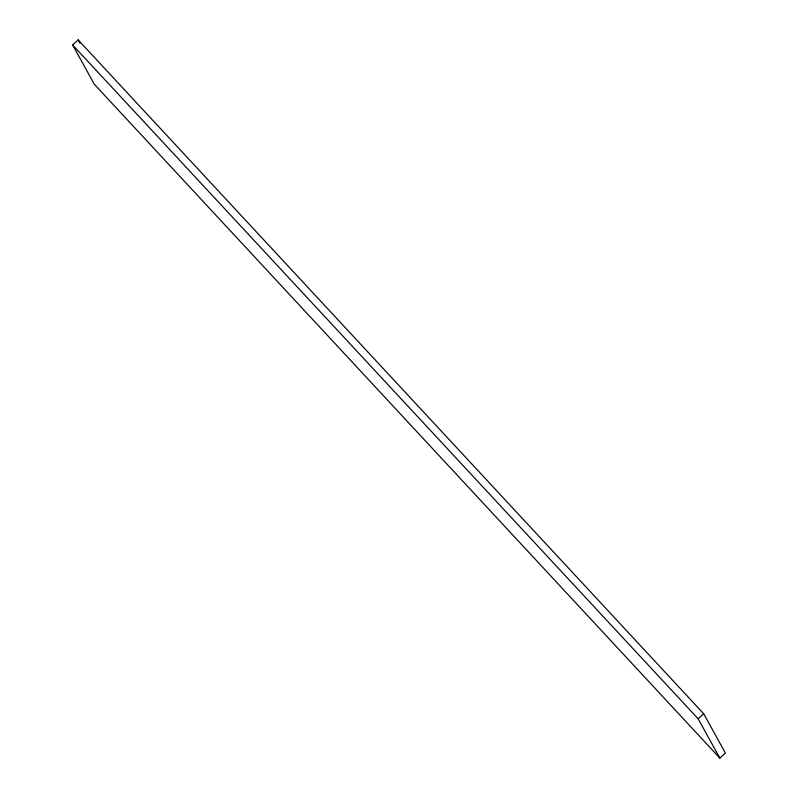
<?xml version="1.0" encoding="UTF-8"?>
<svg xmlns="http://www.w3.org/2000/svg" width="798" height="798" viewBox="0 0 798 798"><rect width="100%" height="100%" fill="white"/><g stroke="black" fill="none" stroke-linecap="round" stroke-linejoin="round"><path stroke-width="1.2" d="M72.618 44.947L78.154 39.9L703.716 713.791L725.382 753.053L719.846 758.1L94.284 84.209L72.618 44.947L698.18 718.838L719.846 758.1M698.18 718.838L703.716 713.791M78.154 39.9L79.96 43.172"/></g></svg>
